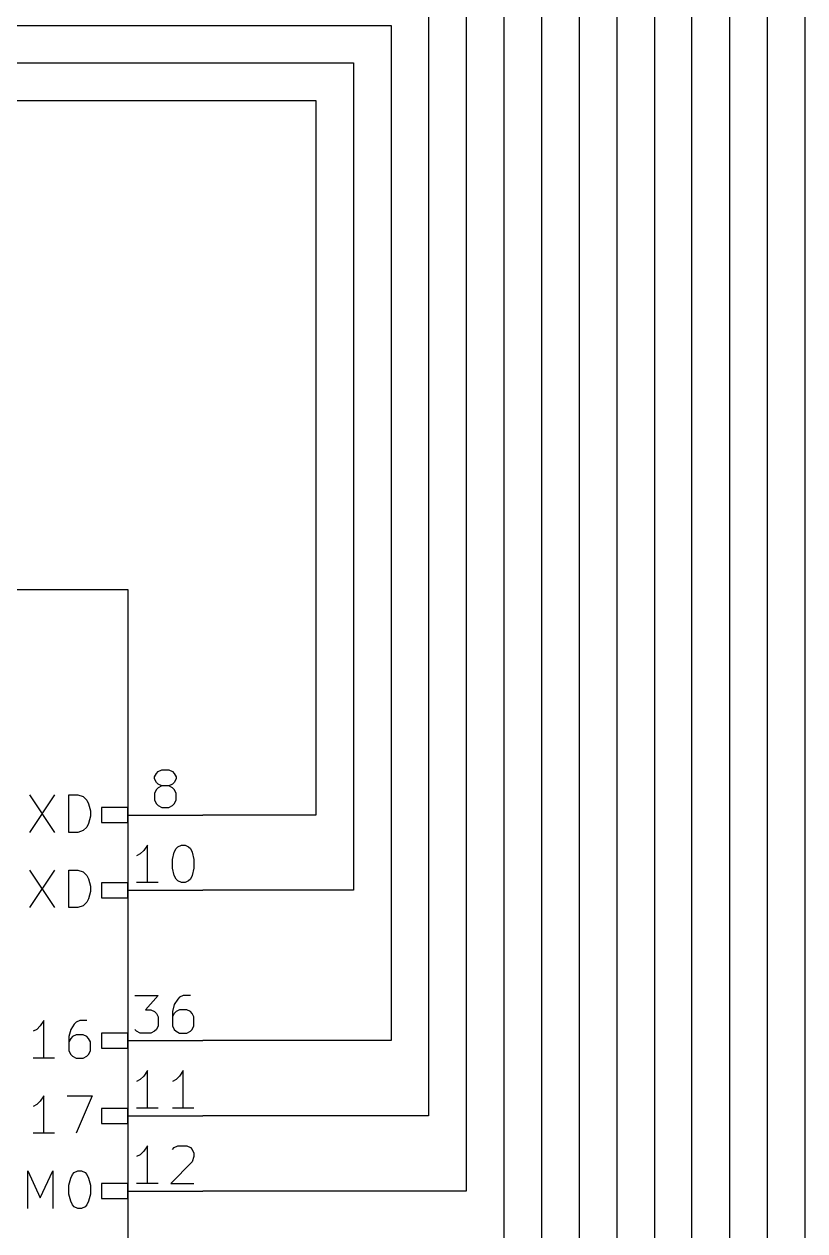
# Model space of a CAD drawing. Extents: x 0.4 to 11.3, y -7.9 to -0.4.
# Drawn here: x 7.812 to 8.85, y -2.803 to -1.198 of the extents above; entities that cross this region are included whole.
import ezdxf

# ---------------------------------------------------------------- set-up
doc = ezdxf.new("R2010")
doc.units = 0
doc.header["$MEASUREMENT"] = 0
for name, color, linetype in [('CYAN2', 4, 'CONTINUOUS'), ('GREEN3', 91, 'CONTINUOUS'), ('LYELLOW', 51, 'CONTINUOUS'), ('RED2', 1, 'CONTINUOUS'), ('RED3', 11, 'CONTINUOUS')]:
    doc.layers.add(name, color=color, linetype=linetype)

msp = doc.modelspace()

# ---------------------------------------------------------------- linework, layer by layer
at = {"layer": 'CYAN2', "linetype": 'CONTINUOUS'}
for p, q in [((7.81952, -2.22313), (7.85285, -2.27313)), ((7.85285, -2.22313), (7.81952, -2.27313)), ((7.8719, -2.27313), (7.8719, -2.22313)), ((7.8719, -2.22313), (7.88381, -2.22313)), ((7.88381, -2.22313), (7.89095, -2.22551)), ((7.89095, -2.22551), (7.89571, -2.23028)), ((7.89571, -2.23028), (7.89809, -2.23504)), ((7.89809, -2.23504), (7.90047, -2.24456)), ((7.90047, -2.24456), (7.90047, -2.2517)), ((7.89809, -2.26122), (7.89571, -2.26599)), ((7.90047, -2.2517), (7.89809, -2.26122)), ((7.88381, -2.27313), (7.8719, -2.27313)), ((7.89095, -2.27075), (7.88381, -2.27313)), ((7.89571, -2.26599), (7.89095, -2.27075)), ((7.81952, -2.32313), (7.85285, -2.37313)), ((7.85285, -2.32313), (7.81952, -2.37313)), ((7.8719, -2.37313), (7.8719, -2.32313)), ((7.8719, -2.32313), (7.88381, -2.32313)), ((7.88381, -2.32313), (7.89095, -2.32551)), ((7.89095, -2.32551), (7.89571, -2.33028)), ((7.89571, -2.33028), (7.89809, -2.33504)), ((7.89809, -2.33504), (7.90047, -2.34456)), ((7.90047, -2.3517), (7.89809, -2.36122)), ((7.90047, -2.34456), (7.90047, -2.3517)), ((7.88381, -2.37313), (7.8719, -2.37313)), ((7.89095, -2.37075), (7.88381, -2.37313)), ((7.89571, -2.36599), (7.89095, -2.37075)), ((7.89809, -2.36122), (7.89571, -2.36599)), ((7.82905, -2.53504), (7.82429, -2.53742)), ((7.83381, -2.53028), (7.82905, -2.53504)), ((7.83857, -2.52313), (7.83381, -2.53028)), ((7.83857, -2.57313), (7.83857, -2.52313)), ((7.87428, -2.53504), (7.87191, -2.54456)), ((7.87905, -2.52789), (7.87428, -2.53504)), ((7.88143, -2.52551), (7.87905, -2.52789)), ((7.88619, -2.52313), (7.88143, -2.52551)), ((7.89571, -2.52313), (7.88619, -2.52313)), ((7.87191, -2.54456), (7.87191, -2.56361)), ((7.87428, -2.54694), (7.87191, -2.5517)), ((7.87667, -2.54456), (7.87428, -2.54694)), ((7.88143, -2.54218), (7.87667, -2.54456)), ((7.89095, -2.54218), (7.88143, -2.54218)), ((7.89571, -2.54456), (7.89095, -2.54218)), ((7.89809, -2.54694), (7.89571, -2.54456)), ((7.90048, -2.5517), (7.89809, -2.54694)), ((7.87191, -2.56361), (7.87428, -2.56837)), ((7.89809, -2.56837), (7.90048, -2.56361)), ((7.90048, -2.56361), (7.90048, -2.5517)), ((7.85286, -2.57313), (7.82429, -2.57313)), ((7.87428, -2.56837), (7.87667, -2.57075)), ((7.87667, -2.57075), (7.88143, -2.57313)), ((7.88143, -2.57313), (7.89095, -2.57313)), ((7.89095, -2.57313), (7.89571, -2.57075)), ((7.89571, -2.57075), (7.89809, -2.56837)), ((7.83381, -2.63028), (7.82905, -2.63504)), ((7.83857, -2.62313), (7.83381, -2.63028)), ((7.83857, -2.67313), (7.83857, -2.62313)), ((7.86952, -2.62313), (7.90285, -2.62313)), ((7.90285, -2.62313), (7.88143, -2.67313)), ((7.82905, -2.63504), (7.82429, -2.63742)), ((7.85286, -2.67313), (7.82429, -2.67313)), ((7.81714, -2.77313), (7.81714, -2.72313)), ((7.81714, -2.72313), (7.83381, -2.75885)), ((7.83381, -2.75885), (7.85048, -2.72313)), ((7.85048, -2.72313), (7.85048, -2.77313)), ((7.87667, -2.72789), (7.87905, -2.72551)), ((7.87905, -2.72551), (7.88381, -2.72313)), ((7.88381, -2.72313), (7.88857, -2.72313)), ((7.88857, -2.72313), (7.89333, -2.72551)), ((7.89333, -2.72551), (7.89571, -2.72789)), ((7.87191, -2.74218), (7.87428, -2.73265)), ((7.87191, -2.75408), (7.87191, -2.74218)), ((7.87428, -2.73265), (7.87667, -2.72789)), ((7.89571, -2.72789), (7.89809, -2.73265)), ((7.89809, -2.73265), (7.90048, -2.74218)), ((7.90048, -2.74218), (7.90048, -2.75408)), ((7.87428, -2.76361), (7.87191, -2.75408)), ((7.90048, -2.75408), (7.89809, -2.76361)), ((7.87667, -2.76837), (7.87428, -2.76361)), ((7.87905, -2.77075), (7.87667, -2.76837)), ((7.88381, -2.77313), (7.87905, -2.77075)), ((7.88857, -2.77313), (7.88381, -2.77313)), ((7.89333, -2.77075), (7.88857, -2.77313)), ((7.89571, -2.76837), (7.89333, -2.77075)), ((7.89809, -2.76361), (7.89571, -2.76837))]:
    msp.add_line(p, q, dxfattribs=at)
at = {"layer": 'GREEN3', "linetype": 'CONTINUOUS'}
for p, q in [((8.85, -0.65), (8.85, -3.85)), ((8.8, -0.7), (8.8, -3.75)), ((8.75, -0.75), (8.75, -3.65)), ((8.7, -3.55), (8.7, -0.8)), ((8.65, -0.85), (8.65, -3.45)), ((8.6, -0.9), (8.6, -3.35)), ((8.55, -0.95), (8.55, -3.15)), ((8.5, -1), (8.5, -3.05)), ((8.45, -1.05), (8.45, -2.95)), ((8.4, -1.1), (8.4, -2.75)), ((8.35, -1.15), (8.35, -2.65)), ((3.95, -1.2), (8.3, -1.2)), ((8.3, -1.2), (8.3, -2.55)), ((4, -1.25), (8.25, -1.25)), ((8.25, -1.25), (8.25, -2.35)), ((4.05, -1.3), (8.2, -1.3)), ((8.2, -1.3), (8.2, -2.25)), ((8.2, -2.25), (8.05, -2.25)), ((8.25, -2.35), (8.05, -2.35)), ((8.3, -2.55), (8.05, -2.55)), ((8.35, -2.65), (8.05, -2.65)), ((8.4, -2.75), (8.05, -2.75))]:
    msp.add_line(p, q, dxfattribs=at)
at = {"layer": 'LYELLOW', "linetype": 'CONTINUOUS'}
for p, q in [((6.55, -1.95), (7.95, -1.95)), ((7.95, -1.95), (7.95, -5.75))]:
    msp.add_line(p, q, dxfattribs=at)
at = {"layer": 'RED2', "linetype": 'CONTINUOUS'}
for p, q in [((6.55, -1.95), (7.95, -1.95)), ((7.95, -1.95), (7.95, -5.75)), ((7.915, -2.24), (7.915, -2.26)), ((7.95, -2.24), (7.915, -2.24)), ((7.95, -2.26), (7.95, -2.24)), ((7.915, -2.26), (7.95, -2.26)), ((7.95, -2.25), (8.05, -2.25)), ((7.915, -2.34), (7.915, -2.36)), ((7.95, -2.34), (7.915, -2.34)), ((7.95, -2.36), (7.95, -2.34)), ((7.95, -2.35), (8.05, -2.35)), ((7.915, -2.36), (7.95, -2.36)), ((7.915, -2.54), (7.915, -2.56)), ((7.95, -2.54), (7.915, -2.54)), ((7.95, -2.56), (7.95, -2.54)), ((7.95, -2.55), (8.05, -2.55)), ((7.915, -2.56), (7.95, -2.56)), ((7.915, -2.64), (7.915, -2.66)), ((7.95, -2.64), (7.915, -2.64)), ((7.95, -2.66), (7.95, -2.64)), ((7.915, -2.66), (7.95, -2.66)), ((7.95, -2.65), (8.05, -2.65)), ((7.915, -2.74), (7.915, -2.76)), ((7.95, -2.74), (7.915, -2.74)), ((7.95, -2.76), (7.95, -2.74)), ((7.95, -2.75), (8.05, -2.75)), ((7.915, -2.76), (7.95, -2.76))]:
    msp.add_line(p, q, dxfattribs=at)
at = {"layer": 'RED3', "linetype": 'CONTINUOUS'}
for p, q in [((7.98572, -2.1994), (7.98809, -2.19464)), ((7.98809, -2.19464), (7.99048, -2.19226)), ((7.99048, -2.19226), (7.99524, -2.18988)), ((7.99524, -2.18988), (8.00476, -2.18988)), ((8.00476, -2.18988), (8.00952, -2.19226)), ((8.00952, -2.19226), (8.01191, -2.19464)), ((8.01191, -2.19464), (8.01429, -2.1994)), ((7.98572, -2.20178), (7.98572, -2.1994)), ((7.98809, -2.20655), (7.98572, -2.20178)), ((7.99048, -2.20893), (7.98809, -2.20655)), ((7.99048, -2.21369), (7.98809, -2.21607)), ((7.99524, -2.21131), (7.99048, -2.20893)), ((7.99524, -2.21131), (7.99048, -2.21369)), ((8.00476, -2.21131), (7.99524, -2.21131)), ((8.00952, -2.20893), (8.00476, -2.21131)), ((8.00952, -2.21369), (8.00476, -2.21131)), ((8.01191, -2.20655), (8.00952, -2.20893)), ((8.01191, -2.21607), (8.00952, -2.21369)), ((8.01429, -2.20178), (8.01191, -2.20655)), ((8.01429, -2.1994), (8.01429, -2.20178)), ((7.98809, -2.21607), (7.98572, -2.22083)), ((7.98572, -2.22083), (7.98572, -2.23035)), ((8.01429, -2.22083), (8.01191, -2.21607)), ((8.01429, -2.23035), (8.01429, -2.22083)), ((7.98572, -2.23035), (7.98809, -2.23512)), ((7.98809, -2.23512), (7.99048, -2.2375)), ((7.99048, -2.2375), (7.99524, -2.23988)), ((7.99524, -2.23988), (8.00476, -2.23988)), ((8.00476, -2.23988), (8.00952, -2.2375)), ((8.00952, -2.2375), (8.01191, -2.23512)), ((8.01191, -2.23512), (8.01429, -2.23035)), ((7.97619, -2.28988), (7.97143, -2.29702)), ((7.97619, -2.33988), (7.97619, -2.28988)), ((8.01428, -2.29464), (8.01667, -2.29226)), ((8.01667, -2.29226), (8.02143, -2.28988)), ((8.02143, -2.28988), (8.02619, -2.28988)), ((8.02619, -2.28988), (8.03095, -2.29226)), ((8.03095, -2.29226), (8.03333, -2.29464)), ((7.96667, -2.30178), (7.96191, -2.30417)), ((7.97143, -2.29702), (7.96667, -2.30178)), ((8.00952, -2.30893), (8.0119, -2.2994)), ((8.00952, -2.32083), (8.00952, -2.30893)), ((8.0119, -2.2994), (8.01428, -2.29464)), ((8.03333, -2.29464), (8.03571, -2.2994)), ((8.03571, -2.2994), (8.03809, -2.30893)), ((8.03809, -2.30893), (8.03809, -2.32083)), ((8.0119, -2.33035), (8.00952, -2.32083)), ((8.03809, -2.32083), (8.03571, -2.33035)), ((7.99048, -2.33988), (7.96191, -2.33988)), ((8.01428, -2.33512), (8.0119, -2.33035)), ((8.01667, -2.3375), (8.01428, -2.33512)), ((8.02143, -2.33988), (8.01667, -2.3375)), ((8.02619, -2.33988), (8.02143, -2.33988)), ((8.03095, -2.3375), (8.02619, -2.33988)), ((8.03333, -2.33512), (8.03095, -2.3375)), ((8.03571, -2.33035), (8.03333, -2.33512)), ((7.95952, -2.48988), (7.99048, -2.48988)), ((7.99048, -2.48988), (7.97381, -2.50893)), ((8.0119, -2.50178), (8.00952, -2.51131)), ((8.01667, -2.49464), (8.0119, -2.50178)), ((8.01905, -2.49226), (8.01667, -2.49464)), ((8.02381, -2.48988), (8.01905, -2.49226)), ((8.03333, -2.48988), (8.02381, -2.48988)), ((7.97381, -2.50893), (7.98095, -2.50893)), ((7.98095, -2.50893), (7.98571, -2.51131)), ((7.98571, -2.51131), (7.98809, -2.51369)), ((7.98809, -2.51369), (7.99048, -2.51845)), ((7.99048, -2.51845), (7.99048, -2.53035)), ((8.00952, -2.51131), (8.00952, -2.53035)), ((8.0119, -2.51369), (8.00952, -2.51845)), ((8.01428, -2.51131), (8.0119, -2.51369)), ((8.01905, -2.50893), (8.01428, -2.51131)), ((8.02857, -2.50893), (8.01905, -2.50893)), ((8.03333, -2.51131), (8.02857, -2.50893)), ((8.03571, -2.51369), (8.03333, -2.51131)), ((8.03809, -2.51845), (8.03571, -2.51369)), ((8.03809, -2.53035), (8.03809, -2.51845)), ((7.96191, -2.5375), (7.95952, -2.53512)), ((7.98809, -2.53512), (7.98571, -2.5375)), ((7.99048, -2.53035), (7.98809, -2.53512)), ((8.00952, -2.53035), (8.0119, -2.53512)), ((8.0119, -2.53512), (8.01428, -2.5375)), ((8.03333, -2.5375), (8.03571, -2.53512)), ((8.03571, -2.53512), (8.03809, -2.53035)), ((7.96667, -2.53988), (7.96191, -2.5375)), ((7.98095, -2.53988), (7.96667, -2.53988)), ((7.98571, -2.5375), (7.98095, -2.53988)), ((8.01428, -2.5375), (8.01905, -2.53988)), ((8.01905, -2.53988), (8.02857, -2.53988)), ((8.02857, -2.53988), (8.03333, -2.5375)), ((7.97143, -2.59702), (7.96667, -2.60178)), ((7.97619, -2.58988), (7.97143, -2.59702)), ((7.97619, -2.63988), (7.97619, -2.58988)), ((8.01905, -2.59702), (8.01428, -2.60178)), ((8.02381, -2.58988), (8.01905, -2.59702)), ((8.02381, -2.63988), (8.02381, -2.58988)), ((7.96667, -2.60178), (7.96191, -2.60417)), ((8.01428, -2.60178), (8.00952, -2.60417)), ((7.99048, -2.63988), (7.96191, -2.63988)), ((8.03809, -2.63988), (8.00952, -2.63988)), ((7.97619, -2.68988), (7.97143, -2.69702)), ((7.97619, -2.73988), (7.97619, -2.68988)), ((8.00952, -2.69464), (8.0119, -2.69226)), ((8.0119, -2.69226), (8.01667, -2.68988)), ((8.01667, -2.68988), (8.02857, -2.68988)), ((8.02857, -2.68988), (8.03333, -2.69226)), ((8.03333, -2.69226), (8.03571, -2.69464)), ((8.03571, -2.69464), (8.03809, -2.6994)), ((7.96667, -2.70178), (7.96191, -2.70417)), ((7.97143, -2.69702), (7.96667, -2.70178)), ((8.03571, -2.71131), (8.00714, -2.73988)), ((8.03809, -2.70417), (8.03571, -2.71131)), ((8.03809, -2.6994), (8.03809, -2.70417)), ((7.99048, -2.73988), (7.96191, -2.73988)), ((8.00714, -2.73988), (8.03809, -2.73988))]:
    msp.add_line(p, q, dxfattribs=at)

doc.saveas('drawing.dxf')
